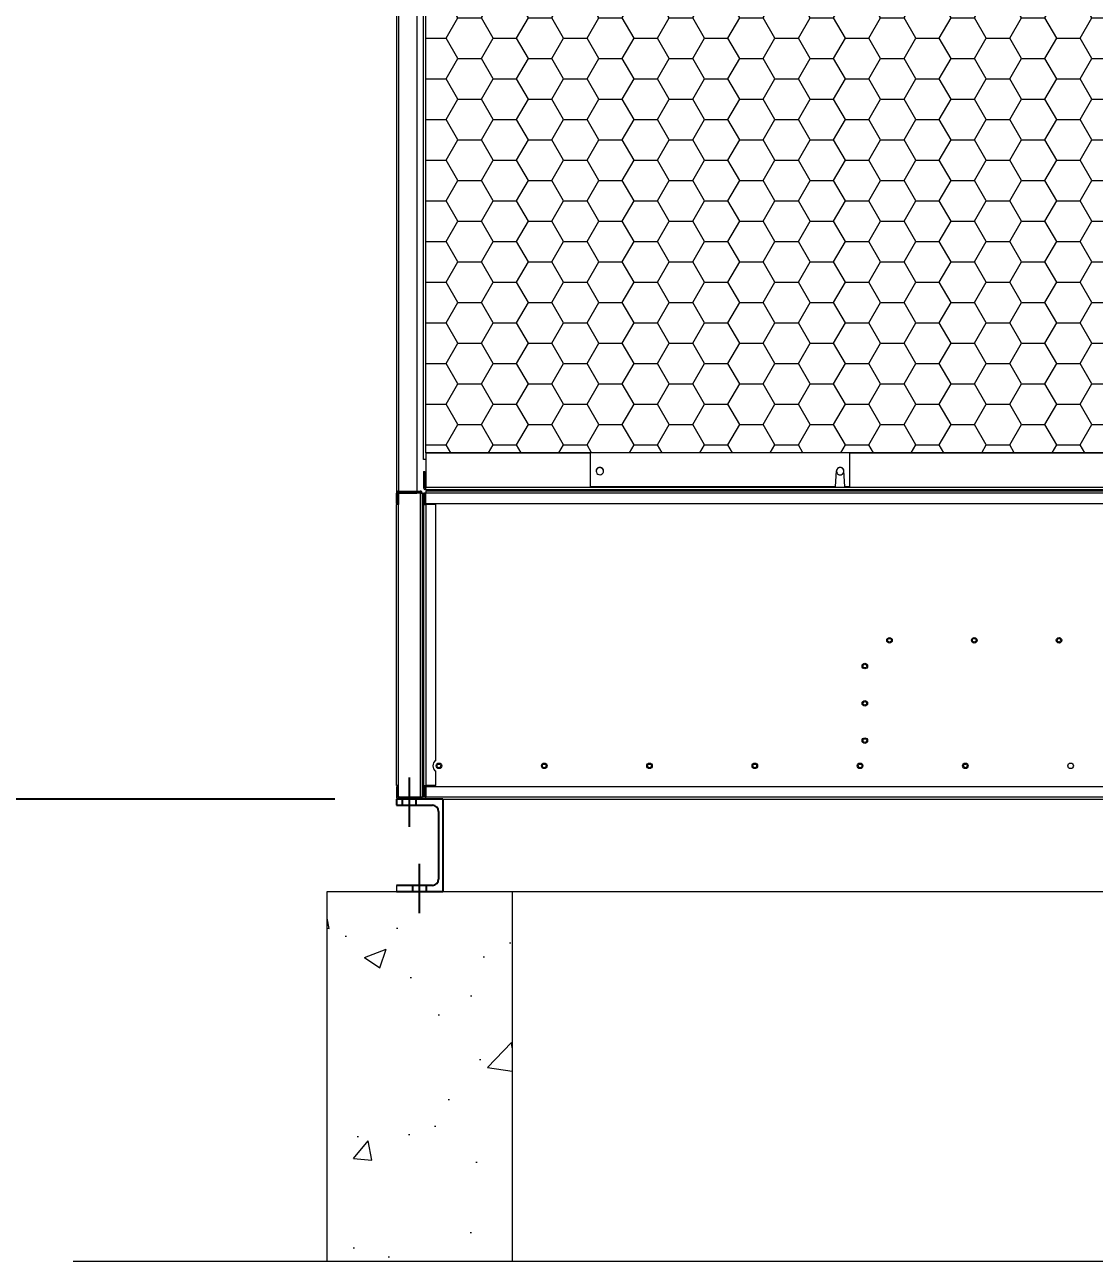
# Model space of a CAD drawing. Header units: millimetres. Extents: x 10706 to 40113, y 7812 to 28607.
# Drawn here: x 13547 to 15283, y 14645 to 16652 of the extents above; entities that cross this region are included whole.
import ezdxf

# ---------------------------------------------------------------- set-up
doc = ezdxf.new("R2010")
doc.units = ezdxf.units.MM
doc.linetypes.add('CENTERX2', pattern=[4, 2.5, -0.5, 0.5, -0.5])
doc.layers.add('냉각탑_기초', color=23, linetype='Continuous')
doc.styles.get("Standard").update_dxf_attribs({"font": 'arial.ttf'})
doc.dimstyles.new('1.40', dxfattribs={"dimscale": 20, "dimtxt": 1.5, "dimasz": 1, "dimexe": 0.5, "dimexo": 0.5, "dimgap": 0.5, "dimtad": 1, "dimdec": 0, "dimzin": 0, "dimdsep": 46, "dimtxsty": 'Standard', "dimcen": 0, "dimclrd": 2, "dimclre": 2, "dimclrt": 3, "dimadec": 0, "dimazin": 0, "dimtfac": 1, "dimtdec": 0, "dimtmove": 0, "dimatfit": 0, "dimfxl": 1, "dimtolj": 1, "dimtzin": 0, "dimlwd": -1, "dimlwe": -1, "dimarcsym": 0})

# ---------------------------------------------------------------- blocks, each defined once
blk = doc.blocks.new('*D54')
at = {"color": 2, "transparency": 16777216}
for p, q in [((14050.4, 18394.7), (13214.5, 18394.7)), ((13224.5, 18274.7), (13224.5, 15514.7)), ((14050.4, 15394.7), (13214.5, 15394.7))]:
    blk.add_line(p, q, dxfattribs=at)
for points in [[(13204.5, 18274.7), (13244.5, 18274.7), (13224.5, 18394.7)], [(13204.5, 15514.7), (13244.5, 15514.7), (13224.5, 15394.7)]]:
    blk.add_solid(points, dxfattribs=at)
at = {"layer": 'Defpoints', "color": 0, "transparency": 16777216}
for p in [(14150.4, 18394.7), (13224.5, 15394.7), (14150.4, 15394.7)]:
    blk.add_point(p, dxfattribs=at)
at = {"color": 3, "lineweight": 5, "transparency": 16777216, "insert": (13093, 16894.7), "char_height": 140, "attachment_point": 5, "rotation": 90}
blk.add_mtext('\\A1;3000', dxfattribs=at)
blk = doc.blocks.new('3')
at = {"lineweight": 20}
h = blk.add_hatch(dxfattribs=at)
h.set_pattern_fill('HONEY', scale=12)
h.set_pattern_definition([(0, (-313390.887, -73646.253), (57.15, 32.9955677), [38.1, -76.2]), (120, (-313390.887, -73646.253), (-57.15, 32.995568), [38.1, -76.2]), (60, (-313390.887, -73646.253), (1e-07, 65.9911357), [-76.2, 38.1])])
h.paths.add_polyline_path([(14197.9, 17865.7), (14197.9, 15956.9), (16806.4, 15956.9), (16806.4, 17865.7)])
at = {"color": 7, "lineweight": 20}
for p, q in [((14150.4, 18158.1), (14150.4, 15891.2)), ((14153.5, 18154.7), (14153.5, 15894.7)), ((14183.3, 18099.5), (14183.3, 15894.7)), ((14194.4, 15945.7), (14194.4, 17875.7)), ((14885.4, 15956.9), (16120.4, 15956.9)), ((16802.9, 15900.5), (14197.9, 15900.5)), ((16802.9, 15896.7), (14197.9, 15896.7)), ((16802.9, 15894.7), (14197.9, 15894.7)), ((16802.9, 15891.2), (14197.9, 15891.2)), ((14197.9, 15874.7), (16802.9, 15874.7)), ((16802.9, 15414.7), (14197.9, 15414.7)), ((14197.9, 15398.2), (16802.9, 15398.2)), ((14197.9, 15394.7), (16302.9, 15394.7)), ((14197.9, 15394.7), (16802.9, 15394.7))]:
    blk.add_line(p, q, dxfattribs=at)
at = {"color": 7, "lineweight": 20, "ltscale": 0.031316}
blk.add_line((14197.9, 15956.9), (14197.9, 15900.5), dxfattribs=at)
at = {"color": 7, "lineweight": 20, "ltscale": 0.148611}
blk.add_line((14197.9, 15956.9), (14465.4, 15956.9), dxfattribs=at)
at = {"color": 7, "lineweight": 20, "ltscale": 0.233333}
blk.add_line((14885.4, 15957), (14465.4, 15957), dxfattribs=at)
at = {"color": 7, "lineweight": 20, "ltscale": 0.030439}
for p, q in [((14465.4, 15902.2), (14465.4, 15957)), ((14885.4, 15957), (14885.4, 15902.2))]:
    blk.add_line(p, q, dxfattribs=at)
at = {"color": 7, "lineweight": 20, "ltscale": 0.001944}
for p, q in [((14197.9, 15945.7), (14194.4, 15945.7)), ((14197.9, 15894.7), (14197.9, 15891.2)), ((14188.9, 15891.2), (14192.4, 15891.2)), ((14153.9, 15872.7), (14150.4, 15872.7)), ((14194.4, 15872.7), (14197.9, 15872.7)), ((14153.9, 15416.7), (14150.4, 15416.7)), ((14194.4, 15416.7), (14197.9, 15416.7)), ((14188.9, 15398.2), (14192.4, 15398.2)), ((14197.9, 15394.7), (14197.9, 15398.2))]:
    blk.add_line(p, q, dxfattribs=at)
at = {"color": 7, "lineweight": 20, "ltscale": 0.014722}
for p, q in [((14194.4, 15926.7), (14194.4, 15900.2)), ((14196.4, 15926.7), (14196.4, 15900.2))]:
    blk.add_line(p, q, dxfattribs=at)
at = {"color": 7, "lineweight": 20, "ltscale": 0.001111}
for p, q in [((14194.4, 15926.7), (14196.4, 15926.7)), ((14899.3, 15894.7), (14899.3, 15896.7)), ((15279.3, 15894.7), (15279.3, 15896.7)), ((14150.4, 15874.7), (14150.4, 15872.7)), ((14152.4, 15874.7), (14150.4, 15874.7)), ((14196.4, 15891.2), (14194.4, 15891.2)), ((14197.9, 15874.7), (14197.9, 15872.7)), ((14152.4, 15872.7), (14150.4, 15872.7)), ((14194.4, 15826.5), (14192.4, 15826.5)), ((14192.4, 15721.5), (14194.4, 15721.5)), ((14194.4, 15671.5), (14192.4, 15671.5)), ((14194.4, 15541.5), (14192.4, 15541.5)), ((14194.4, 15540), (14192.4, 15540)), ((14152.4, 15414.7), (14150.4, 15414.7)), ((14197.9, 15416.7), (14197.9, 15414.7)), ((14194.4, 15398.2), (14196.4, 15398.2))]:
    blk.add_line(p, q, dxfattribs=at)
at = {"color": 7, "lineweight": 20, "ltscale": 0.014059}
for p, q in [((14862.9, 15902.2), (14864.4, 15927.5)), ((14862.9, 15902.1), (14864.4, 15927.3)), ((14877.9, 15902.2), (14876.4, 15927.5)), ((14877.9, 15902.1), (14876.4, 15927.3))]:
    blk.add_line(p, q, dxfattribs=at)
at = {"color": 7, "lineweight": 20, "ltscale": 9.68397e-05}
for p, q in [((14864.4, 15927.3), (14864.4, 15927.5)), ((14876.4, 15927.3), (14876.4, 15927.5)), ((14465.4, 15902.2), (14465.4, 15902.1)), ((14862.9, 15902.1), (14862.9, 15902.2)), ((14877.9, 15902.1), (14877.9, 15902.2)), ((14885.4, 15902.2), (14885.4, 15902.1))]:
    blk.add_line(p, q, dxfattribs=at)
at = {"color": 7, "lineweight": 20, "ltscale": 0.019444}
for p, q in [((14153.9, 15894.7), (14188.9, 15894.7)), ((14188.9, 15892.7), (14153.9, 15892.7)), ((14188.9, 15891.2), (14153.9, 15891.2)), ((14153.9, 15398.2), (14188.9, 15398.2)), ((14153.9, 15396.7), (14188.9, 15396.7)), ((14153.9, 15394.7), (14188.9, 15394.7)), ((14153.9, 15394.7), (14188.9, 15394.7))]:
    blk.add_line(p, q, dxfattribs=at)
at = {"color": 7, "lineweight": 20, "ltscale": 0.002114}
blk.add_line((14197.9, 15896.7), (14197.9, 15900.5), dxfattribs=at)
at = {"color": 7, "lineweight": 20, "ltscale": 0.220833}
for p, q in [((14465.4, 15902.2), (14862.9, 15902.2)), ((14465.4, 15902.1), (14862.9, 15902.1))]:
    blk.add_line(p, q, dxfattribs=at)
at = {"color": 7, "lineweight": 20, "ltscale": 0.004167}
for p, q in [((14877.9, 15902.2), (14885.4, 15902.2)), ((14877.9, 15902.1), (14885.4, 15902.1))]:
    blk.add_line(p, q, dxfattribs=at)
at = {"color": 7, "lineweight": 20, "ltscale": 0.009167}
for p, q in [((14150.4, 15874.7), (14150.4, 15891.2)), ((14152.4, 15874.7), (14152.4, 15891.2)), ((14197.9, 15874.7), (14197.9, 15891.2)), ((14214.4, 15872.7), (14197.9, 15872.7)), ((14150.4, 15414.7), (14150.4, 15398.2)), ((14152.4, 15414.7), (14152.4, 15398.2)), ((14214.4, 15416.7), (14197.9, 15416.7)), ((14197.9, 15414.7), (14197.9, 15398.2))]:
    blk.add_line(p, q, dxfattribs=at)
at = {"color": 7, "lineweight": 20, "ltscale": 0.011082}
blk.add_line((14153.5, 15892.6), (14153.5, 15872.7), dxfattribs=at)
at = {"color": 7, "lineweight": 20, "ltscale": 0.010278}
for p, q in [((14153.9, 15872.7), (14153.9, 15891.2)), ((14194.4, 15891.2), (14194.4, 15872.7)), ((14196.4, 15872.7), (14196.4, 15891.2)), ((14153.9, 15398.2), (14153.9, 15416.7)), ((14194.4, 15416.7), (14194.4, 15398.2)), ((14196.4, 15398.2), (14196.4, 15416.7))]:
    blk.add_line(p, q, dxfattribs=at)
at = {"color": 7, "lineweight": 20, "ltscale": 0.016349}
blk.add_line((14153.9, 15891.2), (14183.3, 15891.2), dxfattribs=at)
at = {"color": 7, "lineweight": 20, "ltscale": 0.000833335}
blk.add_line((14183.3, 15892.7), (14183.3, 15891.2), dxfattribs=at)
at = {"color": 7, "lineweight": 20, "ltscale": 0.273889}
for p, q in [((14188.9, 15891.2), (14188.9, 15398.2)), ((14192.4, 15891.2), (14192.4, 15398.2))]:
    blk.add_line(p, q, dxfattribs=at)
at = {"color": 7, "lineweight": 20, "ltscale": 0.000833333}
for p, q in [((14197.9, 15891.2), (14196.4, 15891.2)), ((14152.4, 15872.7), (14153.9, 15872.7)), ((14197.9, 15398.2), (14196.4, 15398.2))]:
    blk.add_line(p, q, dxfattribs=at)
at = {"color": 7, "lineweight": 20, "ltscale": 0.253333}
for p, q in [((14150.4, 15416.7), (14150.4, 15872.7)), ((14153.9, 15416.7), (14153.9, 15872.7)), ((14194.4, 15872.7), (14194.4, 15416.7)), ((14197.9, 15872.7), (14197.9, 15416.7))]:
    blk.add_line(p, q, dxfattribs=at)
at = {"color": 7, "lineweight": 20, "ltscale": 0.230744}
blk.add_line((14214.4, 15457.3), (14214.4, 15872.7), dxfattribs=at)
at = {"color": 7, "lineweight": 20, "ltscale": 0.058333}
blk.add_line((14192.4, 15826.5), (14192.4, 15721.5), dxfattribs=at)
at = {"color": 7, "lineweight": 20, "ltscale": 0.001112}
for p, q in [((14192.4, 15544.7), (14194.4, 15544.7)), ((14192.4, 15540), (14194.4, 15540)), ((14192.4, 15399.4), (14194.4, 15399.4))]:
    blk.add_line(p, q, dxfattribs=at)
at = {"color": 7, "lineweight": 20, "ltscale": 0.012967}
blk.add_line((14214.4, 15416.7), (14214.4, 15440), dxfattribs=at)
at = {"color": 7, "lineweight": 20, "ltscale": 0.000666671}
blk.add_line((14152.4, 15414.7), (14153.6, 15414.7), dxfattribs=at)
at = {"color": 7, "lineweight": 20, "ltscale": 0.0085}
blk.add_line((14153.6, 15399.4), (14153.6, 15414.7), dxfattribs=at)
at = {"color": 1, "linetype": 'CENTERX2', "ltscale": 50}
for p, q in [((14171.4, 15349.7), (14171.4, 15429.7)), ((14187.9, 15209.7), (14187.9, 15289.7))]:
    blk.add_line(p, q, dxfattribs=at)
at = {"color": 7, "lineweight": 25, "ltscale": 0.008333}
blk.add_line((14150.4, 15394.7), (14150.4, 15384.7), dxfattribs=at)
at = {"color": 7, "lineweight": 25, "ltscale": 0.125}
for p, q in [((14225.4, 15394.7), (14150.4, 15394.7)), ((14150.4, 15244.7), (14225.4, 15244.7))]:
    blk.add_line(p, q, dxfattribs=at)
at = {"color": 7, "lineweight": 20, "ltscale": 0.019594}
blk.add_line((14190.4, 15397.9), (14155.1, 15397.9), dxfattribs=at)
for p, q in [((14160.4, 15384.7), (14160.4, 15394.7)), ((14182.4, 15384.7), (14182.4, 15394.7)), ((14176.9, 15244.7), (14176.9, 15254.7)), ((14198.9, 15244.7), (14198.9, 15254.7))]:
    blk.add_line(p, q)
at = {"color": 7, "lineweight": 20, "ltscale": 0.004971}
for p, q in [((14188.9, 15394.7), (14197.9, 15394.7)), ((14197.9, 15394.7), (14188.9, 15394.7))]:
    blk.add_line(p, q, dxfattribs=at)
at = {"color": 7, "lineweight": 20, "ltscale": 0.003063}
blk.add_line((14197.9, 15397.9), (14192.4, 15397.9), dxfattribs=at)
at = {"ltscale": 25}
blk.add_line((14225.4, 15394.7), (14225.4, 15244.7), dxfattribs=at)
at = {"color": 7, "lineweight": 25, "ltscale": 0.05125}
for p, q in [((14150.4, 15384.7), (14208.9, 15384.7)), ((14208.9, 15254.7), (14150.4, 15254.7))]:
    blk.add_line(p, q, dxfattribs=at)
at = {"color": 7, "lineweight": 25, "ltscale": 0.091667}
blk.add_line((14218.9, 15374.7), (14218.9, 15264.7), dxfattribs=at)
at = {"color": 7, "lineweight": 15, "ltscale": 0.0625}
blk.add_line((14150.4, 15254.7), (14150.4, 15244.7), dxfattribs=at)
at = {"lineweight": 5}
blk.add_line((14225.4, 15244.7), (16775.4, 15244.7), dxfattribs=at)
at = {"color": 0, "lineweight": 20}
blk.add_lwpolyline([(14197.9, 17865.7), (16806.4, 17865.7), (16806.4, 15956.9), (14197.9, 15956.9)], close=True, dxfattribs=at)
at = {"color": 7, "lineweight": 20}
for centre, radius in [((14950.4, 15652.5), 4.5), ((14950.4, 15652.5), 3), ((15087.9, 15652.5), 4.5), ((15087.9, 15652.5), 3), ((15225.4, 15652.5), 4.5), ((15225.4, 15652.5), 3), ((14910.4, 15610.7), 4.5), ((14910.4, 15610.7), 3), ((14910.4, 15550.2), 4.5), ((14910.4, 15550.2), 3), ((14910.4, 15489.7), 4.5), ((14910.4, 15489.7), 3), ((14219.4, 15448.7), 4.5), ((14390.2, 15448.7), 4.5), ((14561, 15448.7), 4.5), ((14731.8, 15448.7), 4.5), ((14902.6, 15448.7), 4.5), ((15073.4, 15448.7), 4.5), ((15244.2, 15448.7), 4.5), ((14219.4, 15448.7), 3), ((14390.2, 15448.7), 3), ((14561, 15448.7), 3), ((14731.8, 15448.7), 3), ((14902.6, 15448.7), 3), ((15073.4, 15448.7), 3)]:
    blk.add_circle(centre, radius, dxfattribs=at)
for centre, radius, start, end in [((14153.9, 15891.2), 3.5, 90, 180), ((14188.9, 15891.2), 3.5, 0, 90), ((14197.9, 15900.2), 3.5, 180, 270), ((14197.9, 15900.2), 1.5, 180, 270), ((14153.9, 15891.2), 1.5, 90, 180), ((14188.9, 15891.2), 1.5, 0, 90), ((14189.3, 15549.8), 3.1, 359.1371, 0), ((14219.4, 15448.7), 10, 120.0003, 239.9997), ((14153.9, 15398.2), 3.5, 180, 270), ((14153.9, 15398.2), 1.5, 180, 270), ((14155.1, 15399.4), 1.5, 180, 216.8695), ((14155.1, 15399.4), 1.5, 233.13, 270), ((14188.9, 15398.2), 3.5, 270, 0), ((14188.9, 15398.2), 1.5, 270, 0)]:
    blk.add_arc(centre, radius, start, end, dxfattribs=at)
at = {"color": 7, "lineweight": 25}
for centre, start, end in [((14208.9, 15374.7), 0, 90), ((14208.9, 15264.7), 270, 0)]:
    blk.add_arc(centre, 10, start, end, dxfattribs=at)
at = {"color": 7, "lineweight": 20}
for centre, start_param, end_param in [((14480.4, 15927), 1.070796, 3.127019), ((14480.4, 15927.1), 6.283156, 9.424749), ((14480.4, 15926.8), 1.070796, 3.112434), ((14480.4, 15927), 0.01459, 3.127019), ((14480.4, 15927.1), 3.141564, 5.783185), ((14480.4, 15927), 0.01459, 1.070796), ((14480.4, 15926.8), 0.029174, 1.070796), ((14480.4, 15927.1), 5.783185, 6.283156), ((14870.4, 15927), 6.283156, 9.424749), ((14870.4, 15927.1), 0.059508, 3.082088), ((14870.4, 15927), 0.059508, 3.082088), ((14870.4, 15926.8), 0.01459, 3.127019), ((14870.4, 15927), 3.141564, 4.212389), ((14870.4, 15927), 4.212389, 6.283156)]:
    blk.add_ellipse(centre, major_axis=(6, 0), ratio=0.996195, start_param=start_param, end_param=end_param, dxfattribs=at)

msp = doc.modelspace()

# ---------------------------------------------------------------- hatches: boundary and pattern name
at = {"layer": '냉각탑_기초', "lineweight": 20, "ltscale": 30}
h = msp.add_hatch(dxfattribs=at)
h.set_pattern_fill('AR-CONC', color=256, scale=50, style=0)
h.set_pattern_definition([(50, (-590.63, -1296.64), (358.63, -31.376), [37.5, -412.5]), (355, (-590.63, -1296.64), (-69.3757, 376.096), [30, -330]), (100.4514, (-560.74, -1299.25), (289.2547, 344.72), [31.87, -350.571]), (46.1842, (-590.63, -1196.64), (533.6205, -82.7595), [56.25, -618.75]), (96.6356, (-546.16, -1203.53), (467.331, 487.059), [47.805, -525.856]), (351.1842, (-590.63, -1196.64), (467.331, 487.059), [45, -495]), (21, (-540.63, -1221.64), (298.4535, -201.3094), [37.5, -412.5]), (326, (-540.63, -1221.64), (121.6577, 362.575), [30, -330]), (71.4514, (-515.76, -1238.4), (420.1113, 161.265), [31.87, -350.571]), (37.5, (-590.63, -1296.64), (6.0799, 166.4469), [0, -326, 0, -335, 0, -331.25]), (7.5, (-590.63, -1296.64), (131.5348, 197.2059), [0, -191, 0, -318.5, 0, -126.25]), (327.5, (-702.13, -1296.64), (266.9112, -11.2774), [0, -125, 0, -390, 0, -517.5]), (317.5, (-752.13, -1296.64), (291.593, 50.0525), [0, -162.5, 0, -259, 0, -367.5])])
h.paths.add_polyline_path([(14337.9, 15244.7), (14037.9, 15244.7), (14037.9, 14644.7), (14337.9, 14644.7)])

# ---------------------------------------------------------------- linework, layer by layer
msp.add_line((13625.8, 14644.7), (17354.3, 14644.7), dxfattribs=at)
msp.add_lwpolyline([(14037.9, 14644.7), (14037.9, 15244.7), (14337.9, 15244.7), (14337.9, 14644.7)], dxfattribs=at)

# ---------------------------------------------------------------- block references
msp.add_blockref('3', (0, 0))

# ---------------------------------------------------------------- dimensions: what is measured, and where the dimension line sits
at = {"lineweight": 5}
dim = msp.add_linear_dim(base=(13224.5, 15394.7), p1=(14150.4, 18394.7), p2=(14150.4, 15394.7), angle=90, dimstyle='1.40', override={"dimtxt": 7, "dimasz": 6, "dimexo": 5, "dimgap": 3}, dxfattribs=at)
dim.commit()
dim.dimension.update_dxf_attribs({"geometry": '*D54', "text_midpoint": (13093, 16894.7)})

doc.saveas('drawing.dxf')
